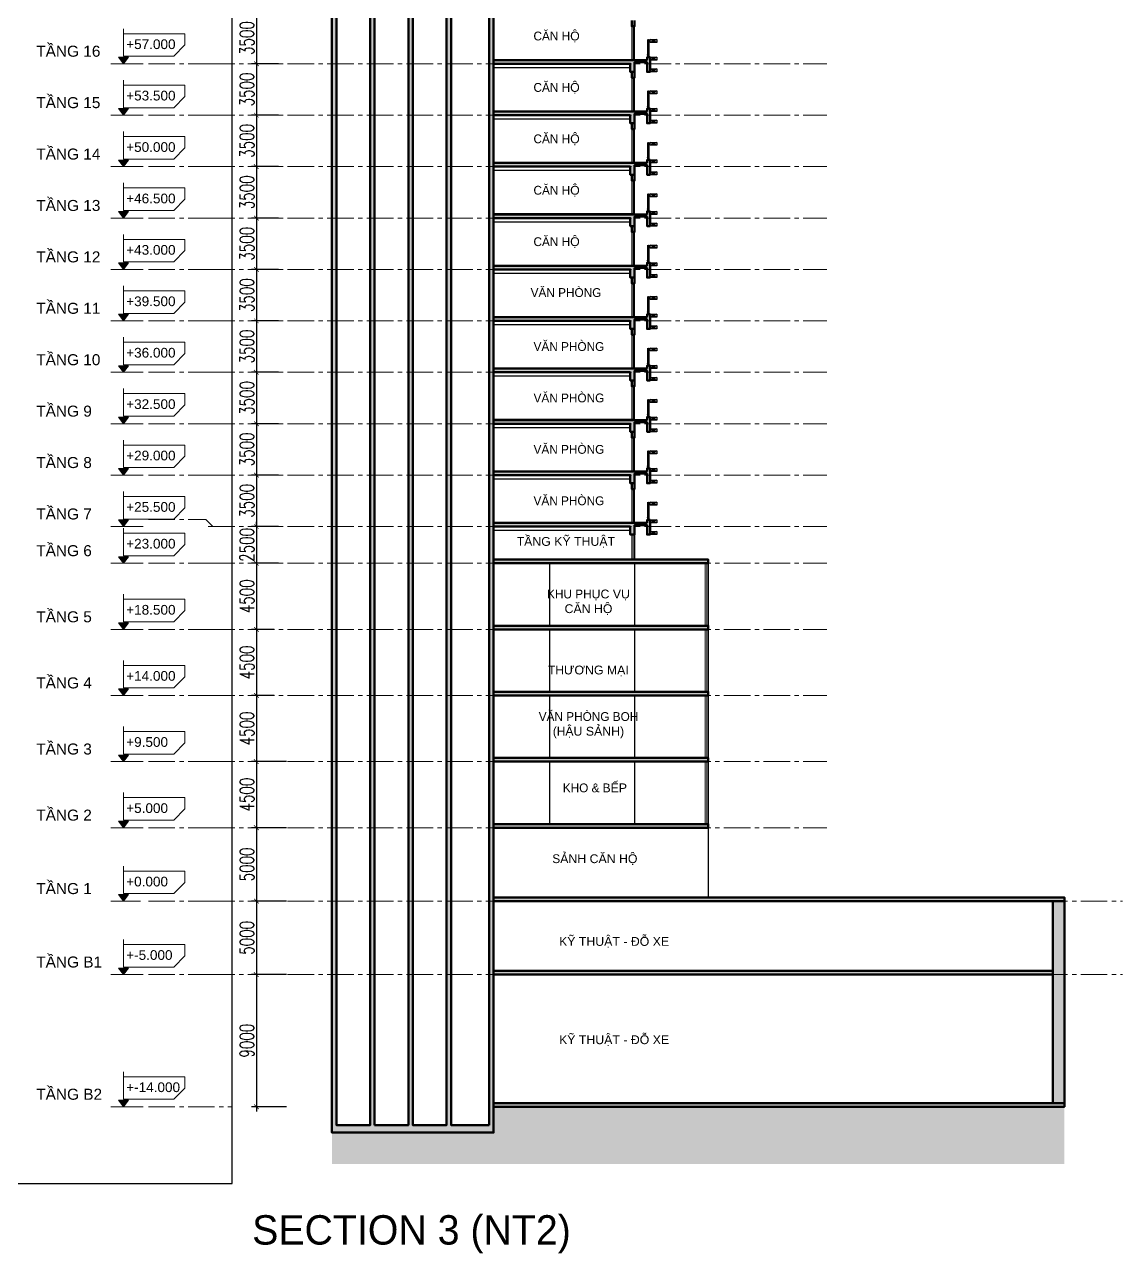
# Model space of a CAD drawing. Header units: millimetres. Extents: x 573003 to 1294762, y -9906 to 413061.
# Drawn here: x 714985 to 789724, y -9505 to 74144 of the extents above; entities that cross this region are included whole.
import ezdxf
from ezdxf.xclip import XClip

# ---------------------------------------------------------------- set-up
doc = ezdxf.new("R2010")
doc.units = ezdxf.units.MM
doc.header["$MEASUREMENT"] = 0
doc.linetypes.add('HIDDEN', pattern=[0.375, 0.25, -0.125])
doc.linetypes.add('IMPORT-CE', pattern=[135, 90, -15, 15, -15])
doc.layers.get('DEFPOINTS').update_dxf_attribs({"color": 5, "lineweight": 0})
for name, color, linetype in [('A-ANNO-DIMS', 50, 'Continuous'), ('A-ANNO-ROOM', 50, 'Continuous'), ('A-ELEV-13FINE', 8, 'Continuous'), ('A-ELEV-15FINE', 1, 'Continuous'), ('A-ELEV-18LIGHT', 135, 'Continuous'), ('A-ELEV-40HEAVY', 90, 'Continuous'), ('A-ELEV-PATT 3', 251, 'Continuous'), ('A-GRID-01$0$A-ANNO-DIMS', 50, 'Continuous'), ('A-WALL-FNSH', 200, 'Continuous'), ('A-WALL-PATT', 251, 'Continuous'), ('HBA-DW-WIN', 1, 'Continuous')]:
    doc.layers.add(name, color=color, linetype=linetype)
for name, color, linetype, lineweight in [('KT-Chu viet', 255, 'Continuous', 20), ('KT-Kich thuoc', 159, 'Continuous', 18), ('KT-Net cot', 2, 'Continuous', 50), ('KT-Net manh', 251, 'Continuous', 13), ('KT-Net thay', 7, 'Continuous', 25), ('KT-Net truc', 18, 'Continuous', 15), ('TEXT', 7, 'Continuous', 20)]:
    doc.layers.add(name, color=color, linetype=linetype, lineweight=lineweight)
doc.styles.add('Arial', font='arial.ttf')
doc.styles.add('DIM', font='vnsimli.shx', dxfattribs={"width": 0.7})
doc.styles.add('font unicode ccu', font='arial.ttf')
doc.styles.add('HBA-Text', font='GOTHIC.TTF')
doc.styles.get("Standard").update_dxf_attribs({"font": 'arial.ttf'})
doc.dimstyles.new('CCU  KT1-320 A1', dxfattribs={"dimscale": 320, "dimtxt": 3, "dimasz": 1, "dimexe": 1, "dimexo": 0, "dimgap": 0.5, "dimtad": 1, "dimdec": 0, "dimdsep": 46, "dimtxsty": 'DIM', "dimblk1": 'ARCHTICK', "dimblk2": 'ARCHTICK', "dimsah": 1, "dimcen": 0, "dimdle": 1, "dimclrd": 256, "dimclre": 256, "dimclrt": 31, "dimadec": 0, "dimazin": 0, "dimtfac": 1, "dimtdec": 0, "dimtix": 1, "dimtmove": 1, "dimatfit": 3, "dimldrblk": 'DOT', "dimfxl": 8, "dimtolj": 1, "dimarcsym": 0})

# ---------------------------------------------------------------- blocks, each defined once
blk = doc.blocks.new('1')
at = {"layer": 'A-GRID-01$0$A-ANNO-DIMS'}
for p, q in [((-85207, -52456), (-84757, -52256)), ((-85207, -52256), (-84757, -52456))]:
    blk.add_line(p, q, dxfattribs=at)
at = {"layer": 'A-GRID-01$0$A-ANNO-DIMS', "elevation": 0}
blk.add_lwpolyline([(-84757, -52256), (-85207, -52256), (-85207, -52456), (-84757, -52456)], close=True, dxfattribs=at)
blk = doc.blocks.new('Floor NT2')
at = {"layer": 'A-WALL-PATT'}
h = blk.add_hatch(color=256, dxfattribs=at)
h.dxf.hatch_style = 1
h.paths.add_polyline_path([(850, 0), (-9605, 0), (-9605, -250), (-300, -250), (-300, -800), (0, -800), (0, -150), (850, -150), (850, -800), (1050, -800), (1050, 200), (850, 200)])
at = {"layer": 'A-ANNO-DIMS', "extrusion": (2.84835e-12, 4.99413e-07, 1), "elevation": 0}
for points in [[(933, 200), (933, 1400)], [(983, 200), (983, 1400)]]:
    blk.add_lwpolyline(points, dxfattribs=at)
at = {"layer": 'A-ANNO-DIMS', "extrusion": (2.84835e-12, 4.99413e-07, 1)}
blk.add_lwpolyline([(865, 200), (1050, 200), (1050, 188), (865, 188)], close=True, dxfattribs=at)
at = {"layer": 'A-ELEV-13FINE', "extrusion": (2.84835e-12, 4.99413e-07, 1)}
for points in [[(-100, 2300), (-100, 50)], [(-9605, 50), (-200, 50)], [(-9605, -500), (-300, -500)]]:
    blk.add_lwpolyline(points, dxfattribs=at)
at = {"layer": 'A-ELEV-15FINE', "linetype": 'Continuous', "extrusion": (2.84835e-12, 4.99413e-07, 1), "elevation": 0}
for points in [[(885, 1102), (888, 1102), (888, 1127), (885, 1127)], [(885, 372), (888, 372), (888, 347), (885, 347)]]:
    blk.add_lwpolyline(points, close=True, dxfattribs=at)
for points in [[(933, 1120), (908, 1120)], [(933, 1110), (908, 1110)], [(933, 365), (908, 365)], [(933, 355), (908, 355)]]:
    blk.add_lwpolyline(points, dxfattribs=at)
at = {"layer": 'A-ELEV-15FINE', "extrusion": (2.84835e-12, 4.99413e-07, 1)}
for points in [[(893, 205), (915, 205), (915, 200), (893, 200)], [(1022, 205), (1001, 205), (1001, 200), (1022, 200)]]:
    blk.add_lwpolyline(points, close=True, dxfattribs=at)
at = {"layer": 'A-ELEV-15FINE', "extrusion": (2.84835e-12, 4.99413e-07, 1), "elevation": 0}
for points in [[(900, 205), (900, 208), (908, 208), (908, 205)], [(1016, 205), (1016, 208), (1007, 208), (1007, 205)]]:
    blk.add_lwpolyline(points, dxfattribs=at)
at = {"layer": 'A-ELEV-15FINE', "linetype": 'HIDDEN', "extrusion": (2.84835e-12, 4.99413e-07, 1), "elevation": 0}
for points in [[(908, 200), (908, 123), (900, 123), (900, 200)], [(1007, 200), (1007, 123), (1016, 123), (1016, 200)]]:
    blk.add_lwpolyline(points, dxfattribs=at)
at = {"layer": 'A-ELEV-18LIGHT', "extrusion": (2.84835e-12, 4.99413e-07, 1), "elevation": 0}
blk.add_lwpolyline([(888, 265), (893, 260), (903, 260), (908, 265), (908, 1395), (903, 1400), (893, 1400), (888, 1395), (888, 265)], dxfattribs=at)
at = {"layer": 'A-ELEV-40HEAVY', "extrusion": (2.84835e-12, 4.99413e-07, 1)}
blk.add_line((850, 200, 0), (1050, 200, 0), dxfattribs=at)
blk.add_lwpolyline([(0, 0), (0, 0)], dxfattribs=at)
at = {"layer": 'A-ELEV-PATT 3', "linetype": 'Continuous', "extrusion": (2.84835e-12, 4.99413e-07, 1)}
for p, q in [((891, 261, 0), (891, 1399, 0)), ((898, 260, 0), (898, 1400, 0)), ((904, 261, 0), (904, 1399, 0))]:
    blk.add_line(p, q, dxfattribs=at)
at = {"layer": 'A-GRID-01$0$A-ANNO-DIMS', "extrusion": (2.84835e-12, 4.99413e-07, 1)}
blk.add_line((933, 1400, 0), (983, 1400, 0), dxfattribs=at)
blk.add_lwpolyline([(1050, 1265), (1050, 1285), (983, 1285), (983, 1265)], close=True, dxfattribs=at)
at = {"layer": 'HBA-DW-WIN', "ltscale": 5, "extrusion": (2.84835e-12, 4.99413e-07, 1)}
blk.add_lwpolyline([(-200, 50), (0, 50), (0, 0), (-200, 0)], close=True, dxfattribs=at)
at = {"layer": 'KT-Net cot', "elevation": 0}
blk.add_lwpolyline([(0, 2700), (0, 2300), (-200, 2300), (-200, 2700)], dxfattribs=at)
at = {"layer": 'KT-Net cot', "extrusion": (-3.37132e-07, 3.60497e-18, 1), "elevation": 1}
blk.add_lwpolyline([(850, 0), (-9605, 0), (-9605, -250), (-300, -250), (-300, -800), (0, -800), (0, -150), (850, -150), (850, -800), (1050, -800), (1050, 200), (850, 200), (850, 0)], dxfattribs=at)
at = {"layer": 'KT-Net manh', "extrusion": (2.84835e-12, 4.99413e-07, 1)}
for p, q in [((-200, 2300, 0), (-200, 0, 0)), ((0, 2300, 0), (0, 0, 0))]:
    blk.add_line(p, q, dxfattribs=at)
at = {"layer": 'A-GRID-01$0$A-ANNO-DIMS', "extrusion": (-2.84835e-12, -4.99413e-07, -1), "zscale": -1.000000000000001, "rotation": 0.0003267797245855174}
for p in [(83706, 53657), (83706, 52457), (83706, 51657)]:
    blk.add_blockref('1', p, dxfattribs=at)
blk = doc.blocks.new('A$C61654A8E')
blk.add_hatch(color=256).paths.add_polyline_path([(-137, 178), (0, 0), (137, 178)])
blk.add_line((-341, 0), (341, 0))
for points in [[(0, 956), (0, 819)], [(-137, 178), (137, 178), (0, 0), (-137, 178)]]:
    blk.add_lwpolyline(points)
blk.add_lwpolyline([(1678, 512), (1678, 819), (0, 819), (0, 205), (1371, 205)], close=True)
blk = doc.blocks.new('coscaodotudong')
at = {"xscale": 0.8324273823791946, "yscale": 0.8324273823791946, "zscale": 0.8324273823791946}
blk.add_blockref('A$C61654A8E', (0, 0), dxfattribs=at)
at = {"layer": 'KT-Chu viet', "style": 'font unicode ccu'}
blk.add_attdef('%%P0.000', (64, 334), '', height=220, dxfattribs=at)
blk = doc.blocks.new('Levels')
at = {"layer": 'KT-Kich thuoc'}
for p, q in [((-9998.9, 57000, 0), (-7793.2, 57000, 0)), ((-9998.9, 53500, 0), (-7793.2, 53500, 0)), ((-9998.9, 50000, 0), (-7793.2, 50000, 0)), ((-9998.9, 46500, 0), (-7793.2, 46500, 0)), ((-9998.9, 43000, 0), (-7793.2, 43000, 0)), ((-9998.9, 39500, 0), (-7793.2, 39500, 0)), ((-9998.9, 36000, 0), (-7793.2, 36000, 0)), ((-9998.9, 32500, 0), (-7793.2, 32500, 0)), ((-9998.9, 29000, 0), (-7793.2, 29000, 0)), ((-9998.9, 25500, 0), (-7793.2, 25500, 0)), ((-9998.9, 23000, 0), (-7793.2, 23000, 0)), ((-9998.9, 18500, 0), (-7793.2, 18500, 0)), ((-9998.9, 14000, 0), (-7793.2, 14000, 0)), ((-9998.9, 9500, 0), (-7793.2, 9500, 0)), ((-9998.9, 5000, 0), (-7793.2, 5000, 0)), ((-9080.7, 0), (-7977.9, 0)), ((-9998.9, -5000), (-7793.2, -5000)), ((-9998.9, -14000), (-7793.2, -14000))]:
    blk.add_line(p, q, dxfattribs=at)
at = {"layer": 'KT-Net truc', "linetype": 'IMPORT-CE', "ltscale": 20, "elevation": 0}
for points in [[(-7437.9, 57000), (6189, 57000)], [(-7437.9, 53500), (6189, 53500)], [(-7437.9, 50000), (6189, 50000)], [(-7437.9, 46500), (6189, 46500)], [(-7437.9, 43000), (6189, 43000)], [(-7437.9, 39500), (6189, 39500)], [(-7437.9, 36000), (6189, 36000)], [(-7437.9, 32500), (6189, 32500)], [(-7437.9, 29000), (6189, 29000)], [(-7437.9, 25969.9), (-3529.9, 25969.9), (-3060, 25500), (6189, 25500)], [(-7437.9, 23000), (6189, 23000)], [(-7437.9, 18500), (6189, 18500)], [(-7437.9, 14000), (6189, 14000)], [(-7437.9, 9500), (6189, 9500)], [(-7437.9, 5000), (6189, 5000)], [(-7437.9, 0), (6189, 0)], [(-7437.9, -5000), (6189, -5000)], [(-7437.9, -14000), (6189, -14000)]]:
    blk.add_lwpolyline(points, dxfattribs=at)
at = {"layer": 'KT-Chu viet', "xscale": 3, "yscale": 3, "zscale": 3}
for p, values in [((-9146.4, 57000, 0), {'%%P0.000': '+57.000'}), ((-9146.4, 53500, 0), {'%%P0.000': '+53.500'}), ((-9146.4, 50000, 0), {'%%P0.000': '+50.000'}), ((-9146.4, 46500, 0), {'%%P0.000': '+46.500'}), ((-9146.4, 43000, 0), {'%%P0.000': '+43.000'}), ((-9146.4, 39500, 0), {'%%P0.000': '+39.500'}), ((-9146.4, 36000, 0), {'%%P0.000': '+36.000'}), ((-9146.4, 32500, 0), {'%%P0.000': '+32.500'}), ((-9146.4, 29000, 0), {'%%P0.000': '+29.000'}), ((-9146.4, 25500, 0), {'%%P0.000': '+25.500'}), ((-9146.4, 23000, 0), {'%%P0.000': '+23.000'}), ((-9146.4, 18500, 0), {'%%P0.000': '+18.500'}), ((-9146.4, 14000, 0), {'%%P0.000': '+14.000'}), ((-9146.4, 9500, 0), {'%%P0.000': '+9.500'}), ((-9146.4, 5000, 0), {'%%P0.000': '+5.000'}), ((-9146.4, 0), {'%%P0.000': '+0.000'}), ((-9146.4, -5000), {'%%P0.000': '+-5.000'}), ((-9146.4, -14000), {'%%P0.000': '+-14.000'})]:
    blk.add_blockref('coscaodotudong', p, dxfattribs=at).add_auto_attribs(values)
at = {"layer": 'KT-Kich thuoc'}
for s, p in [('2', (-15874.1, 5000, 0)), ('1', (-15745.4, 0))]:
    blk.add_text(s, height=0.2, dxfattribs=at).set_placement(p)
at = {"layer": 'TEXT', "char_height": 750, "attachment_point": 1, "style": 'Arial'}
for s, insert, width in [('TẦNG 16', (-15078.7, 58229.8, 0), 4778.435), ('TẦNG 15', (-15078.7, 54729.8, 0), 5036.626), ('TẦNG 14', (-15078.7, 51229.8, 0), 4778.435), ('TẦNG 13', (-15078.7, 47729.8, 0), 4864.501), ('TẦNG 12', (-15078.7, 44229.8, 0), 5079.655), ('TẦNG 11', (-15078.7, 40729.8, 0), 5122.691), ('TẦNG 10', (-15078.7, 37229.8, 0), 5562.932), ('TẦNG 9', (-15078.7, 33729.8, 0), 4132.96), ('TẦNG 8', (-15078.7, 30229.8, 0), 4132.96), ('TẦNG 7', (-15078.7, 26729.8, 0), 4132.96), ('TẦNG 6', (-15078.7, 24229.8, 0), 4132.96), ('TẦNG 5', (-15078.7, 19729.8, 0), 4132.96), ('TẦNG 4', (-15078.7, 15229.8, 0), 4132.96), ('TẦNG 3', (-15078.7, 10729.8, 0), 4132.96), ('TẦNG 2', (-15078.7, 6229.8, 0), 4132.96)]:
    blk.add_mtext(s, dxfattribs=dict(at, insert=insert, width=width))
for s, width, insert in [('TẦNG 1', 4132.96, (-15078.7, 1229.8, -0.1)), ('TẦNG B1', 6337.899, (-15078.7, -3770.2, -0.1)), ('TẦNG B2', 6337.899, (-15078.7, -12770.2, -0.1))]:
    blk.add_mtext_dynamic_manual_height_columns(s, width=width, gutter_width=7254, heights=[1732.6], dxfattribs=dict(at, insert=insert))
blk = doc.blocks.new('_ARCHTICK')
at = {"color": 0, "linetype": 'ByBlock', "const_width": 0.15}
blk.add_lwpolyline([(-0.5, -0.5), (0.5, 0.5)], dxfattribs=at)
blk = doc.blocks.new('*D208')
at = {"layer": 'DEFPOINTS', "color": 0, "transparency": 16777216}
for p in [(732261, 74976, 0), (730764, 71476), (731970, 71476, 0)]:
    blk.add_point(p, dxfattribs=at)
at = {"layer": 'KT-Kich thuoc', "lineweight": -2, "transparency": 16777216}
for p, q in [((730764, 75296), (730764, 71156)), ((732261, 74976), (730444, 74976)), ((731970, 71476), (730444, 71476))]:
    blk.add_line(p, q, dxfattribs=at)
at = {"layer": 'KT-Kich thuoc', "lineweight": -2, "transparency": 16777216, "xscale": 320, "yscale": 320, "zscale": 320}
for p, rotation in [((730764, 74976), 90), ((730764, 71476), 270)]:
    blk.add_blockref('_ARCHTICK', p, dxfattribs=dict(at, rotation=rotation))
at = {"layer": 'KT-Kich thuoc', "color": 31, "transparency": 16777216, "insert": (730124, 73226), "char_height": 960, "attachment_point": 5, "rotation": 90, "style": 'DIM'}
blk.add_mtext('\\A1;3500', dxfattribs=at)
blk = doc.blocks.new('_Dot')
at = {"color": 0, "linetype": 'ByBlock', "lineweight": -2}
blk.add_line((-0.5, 0), (-1, 0), dxfattribs=at)
at = {"color": 0, "linetype": 'ByBlock', "const_width": 0.5}
blk.add_lwpolyline([(-0.25, 0, 1), (0.25, 0, 1)], format="xyb", close=True, dxfattribs=at)
blk = doc.blocks.new('*D223')
at = {"layer": 'DEFPOINTS', "color": 0, "transparency": 16777216}
for p in [(732261, 71476, 0), (730764, 67976), (731970, 67976, 0)]:
    blk.add_point(p, dxfattribs=at)
at = {"layer": 'KT-Kich thuoc', "lineweight": -2, "transparency": 16777216}
for p, q in [((732261, 71476), (730444, 71476)), ((730764, 71796), (730764, 67656)), ((731970, 67976), (730444, 67976))]:
    blk.add_line(p, q, dxfattribs=at)
at = {"layer": 'KT-Kich thuoc', "lineweight": -2, "transparency": 16777216, "xscale": 320, "yscale": 320, "zscale": 320}
for p, rotation in [((730764, 71476), 90), ((730764, 67976), 270)]:
    blk.add_blockref('_ARCHTICK', p, dxfattribs=dict(at, rotation=rotation))
at = {"layer": 'KT-Kich thuoc', "color": 31, "transparency": 16777216, "insert": (730124, 69726), "char_height": 960, "attachment_point": 5, "rotation": 90, "style": 'DIM'}
blk.add_mtext('\\A1;3500', dxfattribs=at)
blk = doc.blocks.new('*D224')
at = {"layer": 'DEFPOINTS', "color": 0, "transparency": 16777216}
for p in [(732261, 67976, 0), (730764, 64476), (731970, 64476, 0)]:
    blk.add_point(p, dxfattribs=at)
at = {"layer": 'KT-Kich thuoc', "lineweight": -2, "transparency": 16777216}
for p, q in [((732261, 67976), (730444, 67976)), ((730764, 68296), (730764, 64156)), ((731970, 64476), (730444, 64476))]:
    blk.add_line(p, q, dxfattribs=at)
at = {"layer": 'KT-Kich thuoc', "lineweight": -2, "transparency": 16777216, "xscale": 320, "yscale": 320, "zscale": 320}
for p, rotation in [((730764, 67976), 90), ((730764, 64476), 270)]:
    blk.add_blockref('_ARCHTICK', p, dxfattribs=dict(at, rotation=rotation))
at = {"layer": 'KT-Kich thuoc', "color": 31, "transparency": 16777216, "insert": (730124, 66226), "char_height": 960, "attachment_point": 5, "rotation": 90, "style": 'DIM'}
blk.add_mtext('\\A1;3500', dxfattribs=at)
blk = doc.blocks.new('*D225')
at = {"layer": 'DEFPOINTS', "color": 0, "transparency": 16777216}
for p in [(732261, 64476, 0), (730764, 60976), (731970, 60976, 0)]:
    blk.add_point(p, dxfattribs=at)
at = {"layer": 'KT-Kich thuoc', "lineweight": -2, "transparency": 16777216}
for p, q in [((732261, 64476), (730444, 64476)), ((730764, 64796), (730764, 60656)), ((731970, 60976), (730444, 60976))]:
    blk.add_line(p, q, dxfattribs=at)
at = {"layer": 'KT-Kich thuoc', "lineweight": -2, "transparency": 16777216, "xscale": 320, "yscale": 320, "zscale": 320}
for p, rotation in [((730764, 64476), 90), ((730764, 60976), 270)]:
    blk.add_blockref('_ARCHTICK', p, dxfattribs=dict(at, rotation=rotation))
at = {"layer": 'KT-Kich thuoc', "color": 31, "transparency": 16777216, "insert": (730124, 62726), "char_height": 960, "attachment_point": 5, "rotation": 90, "style": 'DIM'}
blk.add_mtext('\\A1;3500', dxfattribs=at)
blk = doc.blocks.new('*D226')
at = {"layer": 'DEFPOINTS', "color": 0, "transparency": 16777216}
for p in [(732261, 60976, 0), (730764, 57476), (731970, 57476, 0)]:
    blk.add_point(p, dxfattribs=at)
at = {"layer": 'KT-Kich thuoc', "lineweight": -2, "transparency": 16777216}
for p, q in [((730764, 61296), (730764, 57156)), ((732261, 60976), (730444, 60976)), ((731970, 57476), (730444, 57476))]:
    blk.add_line(p, q, dxfattribs=at)
at = {"layer": 'KT-Kich thuoc', "lineweight": -2, "transparency": 16777216, "xscale": 320, "yscale": 320, "zscale": 320}
for p, rotation in [((730764, 60976), 90), ((730764, 57476), 270)]:
    blk.add_blockref('_ARCHTICK', p, dxfattribs=dict(at, rotation=rotation))
at = {"layer": 'KT-Kich thuoc', "color": 31, "transparency": 16777216, "insert": (730124, 59226), "char_height": 960, "attachment_point": 5, "rotation": 90, "style": 'DIM'}
blk.add_mtext('\\A1;3500', dxfattribs=at)
blk = doc.blocks.new('*D227')
at = {"layer": 'DEFPOINTS', "color": 0, "transparency": 16777216}
for p in [(732261, 57476, 0), (730764, 53976), (731970, 53976, 0)]:
    blk.add_point(p, dxfattribs=at)
at = {"layer": 'KT-Kich thuoc', "lineweight": -2, "transparency": 16777216}
for p, q in [((730764, 57796), (730764, 53656)), ((732261, 57476), (730444, 57476)), ((731970, 53976), (730444, 53976))]:
    blk.add_line(p, q, dxfattribs=at)
at = {"layer": 'KT-Kich thuoc', "lineweight": -2, "transparency": 16777216, "xscale": 320, "yscale": 320, "zscale": 320}
for p, rotation in [((730764, 57476), 90), ((730764, 53976), 270)]:
    blk.add_blockref('_ARCHTICK', p, dxfattribs=dict(at, rotation=rotation))
at = {"layer": 'KT-Kich thuoc', "color": 31, "transparency": 16777216, "insert": (730124, 55726), "char_height": 960, "attachment_point": 5, "rotation": 90, "style": 'DIM'}
blk.add_mtext('\\A1;3500', dxfattribs=at)
blk = doc.blocks.new('*D228')
at = {"layer": 'DEFPOINTS', "color": 0, "transparency": 16777216}
for p in [(732261, 53976, 0), (730764, 50476), (731970, 50476, 0)]:
    blk.add_point(p, dxfattribs=at)
at = {"layer": 'KT-Kich thuoc', "lineweight": -2, "transparency": 16777216}
for p, q in [((732261, 53976), (730444, 53976)), ((730764, 54296), (730764, 50156)), ((731970, 50476), (730444, 50476))]:
    blk.add_line(p, q, dxfattribs=at)
at = {"layer": 'KT-Kich thuoc', "lineweight": -2, "transparency": 16777216, "xscale": 320, "yscale": 320, "zscale": 320}
for p, rotation in [((730764, 53976), 90), ((730764, 50476), 270)]:
    blk.add_blockref('_ARCHTICK', p, dxfattribs=dict(at, rotation=rotation))
at = {"layer": 'KT-Kich thuoc', "color": 31, "transparency": 16777216, "insert": (730124, 52226), "char_height": 960, "attachment_point": 5, "rotation": 90, "style": 'DIM'}
blk.add_mtext('\\A1;3500', dxfattribs=at)
blk = doc.blocks.new('*D229')
at = {"layer": 'DEFPOINTS', "color": 0, "transparency": 16777216}
for p in [(732261, 50476, 0), (730764, 46976), (731970, 46976, 0)]:
    blk.add_point(p, dxfattribs=at)
at = {"layer": 'KT-Kich thuoc', "lineweight": -2, "transparency": 16777216}
for p, q in [((732261, 50476), (730444, 50476)), ((730764, 50796), (730764, 46656)), ((731970, 46976), (730444, 46976))]:
    blk.add_line(p, q, dxfattribs=at)
at = {"layer": 'KT-Kich thuoc', "lineweight": -2, "transparency": 16777216, "xscale": 320, "yscale": 320, "zscale": 320}
for p, rotation in [((730764, 50476), 90), ((730764, 46976), 270)]:
    blk.add_blockref('_ARCHTICK', p, dxfattribs=dict(at, rotation=rotation))
at = {"layer": 'KT-Kich thuoc', "color": 31, "transparency": 16777216, "insert": (730124, 48726), "char_height": 960, "attachment_point": 5, "rotation": 90, "style": 'DIM'}
blk.add_mtext('\\A1;3500', dxfattribs=at)
blk = doc.blocks.new('*D230')
at = {"layer": 'DEFPOINTS', "color": 0, "transparency": 16777216}
for p in [(732261, 46976, 0), (730764, 43476), (731970, 43476, 0)]:
    blk.add_point(p, dxfattribs=at)
at = {"layer": 'KT-Kich thuoc', "lineweight": -2, "transparency": 16777216}
for p, q in [((732261, 46976), (730444, 46976)), ((730764, 47296), (730764, 43156)), ((731970, 43476), (730444, 43476))]:
    blk.add_line(p, q, dxfattribs=at)
at = {"layer": 'KT-Kich thuoc', "lineweight": -2, "transparency": 16777216, "xscale": 320, "yscale": 320, "zscale": 320}
for p, rotation in [((730764, 46976), 90), ((730764, 43476), 270)]:
    blk.add_blockref('_ARCHTICK', p, dxfattribs=dict(at, rotation=rotation))
at = {"layer": 'KT-Kich thuoc', "color": 31, "transparency": 16777216, "insert": (730124, 45226), "char_height": 960, "attachment_point": 5, "rotation": 90, "style": 'DIM'}
blk.add_mtext('\\A1;3500', dxfattribs=at)
blk = doc.blocks.new('*D231')
at = {"layer": 'DEFPOINTS', "color": 0, "transparency": 16777216}
for p in [(732261, 43476, 0), (730764, 39976), (731970, 39976, 0)]:
    blk.add_point(p, dxfattribs=at)
at = {"layer": 'KT-Kich thuoc', "lineweight": -2, "transparency": 16777216}
for p, q in [((730764, 43796), (730764, 39656)), ((732261, 43476), (730444, 43476)), ((731970, 39976), (730444, 39976))]:
    blk.add_line(p, q, dxfattribs=at)
at = {"layer": 'KT-Kich thuoc', "lineweight": -2, "transparency": 16777216, "xscale": 320, "yscale": 320, "zscale": 320}
for p, rotation in [((730764, 43476), 90), ((730764, 39976), 270)]:
    blk.add_blockref('_ARCHTICK', p, dxfattribs=dict(at, rotation=rotation))
at = {"layer": 'KT-Kich thuoc', "color": 31, "transparency": 16777216, "insert": (730124, 41726), "char_height": 960, "attachment_point": 5, "rotation": 90, "style": 'DIM'}
blk.add_mtext('\\A1;3500', dxfattribs=at)
blk = doc.blocks.new('*D221')
at = {"layer": 'DEFPOINTS', "color": 0, "transparency": 16777216}
for p in [(732261, 39976, 0), (730764, 37476), (731970, 37476, 0)]:
    blk.add_point(p, dxfattribs=at)
at = {"layer": 'KT-Kich thuoc', "lineweight": -2, "transparency": 16777216}
for p, q in [((730764, 39976), (730764, 40296)), ((732261, 39976), (730444, 39976)), ((730764, 39976), (730764, 37476)), ((731970, 37476), (730444, 37476)), ((730764, 37476), (730764, 37156))]:
    blk.add_line(p, q, dxfattribs=at)
at = {"layer": 'KT-Kich thuoc', "lineweight": -2, "transparency": 16777216, "xscale": 320, "yscale": 320, "zscale": 320}
for p, rotation in [((730764, 39976), 270), ((730764, 37476), 90)]:
    blk.add_blockref('_ARCHTICK', p, dxfattribs=dict(at, rotation=rotation))
at = {"layer": 'KT-Kich thuoc', "color": 31, "transparency": 16777216, "insert": (730124, 38726), "char_height": 960, "attachment_point": 5, "rotation": 90, "style": 'DIM'}
blk.add_mtext('\\A1;2500', dxfattribs=at)
blk = doc.blocks.new('*D222')
at = {"layer": 'DEFPOINTS', "color": 0, "transparency": 16777216}
for p in [(732261, 37476, 0), (730764, 32976), (731970, 32976, 0)]:
    blk.add_point(p, dxfattribs=at)
at = {"layer": 'KT-Kich thuoc', "lineweight": -2, "transparency": 16777216}
for p, q in [((730764, 37796), (730764, 32656)), ((732261, 37476), (730444, 37476)), ((731970, 32976), (730444, 32976))]:
    blk.add_line(p, q, dxfattribs=at)
at = {"layer": 'KT-Kich thuoc', "lineweight": -2, "transparency": 16777216, "xscale": 320, "yscale": 320, "zscale": 320}
for p, rotation in [((730764, 37476), 90), ((730764, 32976), 270)]:
    blk.add_blockref('_ARCHTICK', p, dxfattribs=dict(at, rotation=rotation))
at = {"layer": 'KT-Kich thuoc', "color": 31, "transparency": 16777216, "insert": (730124, 35226), "char_height": 960, "attachment_point": 5, "rotation": 90, "style": 'DIM'}
blk.add_mtext('\\A1;4500', dxfattribs=at)
blk = doc.blocks.new('*D234')
at = {"layer": 'DEFPOINTS', "color": 0, "transparency": 16777216}
for p in [(731970, 32976), (730764, 28476), (731970, 28476, 0)]:
    blk.add_point(p, dxfattribs=at)
at = {"layer": 'KT-Kich thuoc', "lineweight": -2, "transparency": 16777216}
for p, q in [((731970, 32976), (730444, 32976)), ((730764, 33296), (730764, 28156)), ((731970, 28476), (730444, 28476))]:
    blk.add_line(p, q, dxfattribs=at)
at = {"layer": 'KT-Kich thuoc', "lineweight": -2, "transparency": 16777216, "xscale": 320, "yscale": 320, "zscale": 320}
for p, rotation in [((730764, 32976), 90), ((730764, 28476), 270)]:
    blk.add_blockref('_ARCHTICK', p, dxfattribs=dict(at, rotation=rotation))
at = {"layer": 'KT-Kich thuoc', "color": 31, "transparency": 16777216, "insert": (730124, 30726), "char_height": 960, "attachment_point": 5, "rotation": 90, "style": 'DIM'}
blk.add_mtext('\\A1;4500', dxfattribs=at)
blk = doc.blocks.new('*D235')
at = {"layer": 'DEFPOINTS', "color": 0, "transparency": 16777216}
for p in [(731970, 28476, 0), (730764, 23976), (732825, 23976, 0)]:
    blk.add_point(p, dxfattribs=at)
at = {"layer": 'KT-Kich thuoc', "lineweight": -2, "transparency": 16777216}
for p, q in [((731970, 28476), (730444, 28476)), ((730764, 28796), (730764, 23656)), ((732825, 23976), (730444, 23976))]:
    blk.add_line(p, q, dxfattribs=at)
at = {"layer": 'KT-Kich thuoc', "lineweight": -2, "transparency": 16777216, "xscale": 320, "yscale": 320, "zscale": 320}
for p, rotation in [((730764, 28476), 90), ((730764, 23976), 270)]:
    blk.add_blockref('_ARCHTICK', p, dxfattribs=dict(at, rotation=rotation))
at = {"layer": 'KT-Kich thuoc', "color": 31, "transparency": 16777216, "insert": (730124, 26226), "char_height": 960, "attachment_point": 5, "rotation": 90, "style": 'DIM'}
blk.add_mtext('\\A1;4500', dxfattribs=at)
blk = doc.blocks.new('*D236')
at = {"layer": 'DEFPOINTS', "color": 0, "transparency": 16777216}
for p in [(732825, 23976, 0), (730764, 19476), (732825, 19476, 0)]:
    blk.add_point(p, dxfattribs=at)
at = {"layer": 'KT-Kich thuoc', "lineweight": -2, "transparency": 16777216}
for p, q in [((730764, 24296), (730764, 19156)), ((732825, 23976), (730444, 23976)), ((732825, 19476), (730444, 19476))]:
    blk.add_line(p, q, dxfattribs=at)
at = {"layer": 'KT-Kich thuoc', "lineweight": -2, "transparency": 16777216, "xscale": 320, "yscale": 320, "zscale": 320}
for p, rotation in [((730764, 23976), 90), ((730764, 19476), 270)]:
    blk.add_blockref('_ARCHTICK', p, dxfattribs=dict(at, rotation=rotation))
at = {"layer": 'KT-Kich thuoc', "color": 31, "transparency": 16777216, "insert": (730124, 21726), "char_height": 960, "attachment_point": 5, "rotation": 90, "style": 'DIM'}
blk.add_mtext('\\A1;4500', dxfattribs=at)
blk = doc.blocks.new('*D237')
at = {"layer": 'DEFPOINTS', "color": 0, "transparency": 16777216}
for p in [(732825, 19476, 0), (730764, 14476), (732825, 14476, 0)]:
    blk.add_point(p, dxfattribs=at)
at = {"layer": 'KT-Kich thuoc', "lineweight": -2, "transparency": 16777216}
for p, q in [((732825, 19476), (730444, 19476)), ((730764, 19796), (730764, 14156)), ((732825, 14476), (730444, 14476))]:
    blk.add_line(p, q, dxfattribs=at)
at = {"layer": 'KT-Kich thuoc', "lineweight": -2, "transparency": 16777216, "xscale": 320, "yscale": 320, "zscale": 320}
for p, rotation in [((730764, 19476), 90), ((730764, 14476), 270)]:
    blk.add_blockref('_ARCHTICK', p, dxfattribs=dict(at, rotation=rotation))
at = {"layer": 'KT-Kich thuoc', "color": 31, "transparency": 16777216, "insert": (730124, 16976), "char_height": 960, "attachment_point": 5, "rotation": 90, "style": 'DIM'}
blk.add_mtext('\\A1;5000', dxfattribs=at)
blk = doc.blocks.new('*D238')
at = {"layer": 'DEFPOINTS', "color": 0, "transparency": 16777216}
for p in [(732825, 14476, 0), (730764, 9476), (732825, 9476, 0)]:
    blk.add_point(p, dxfattribs=at)
at = {"layer": 'KT-Kich thuoc', "lineweight": -2, "transparency": 16777216}
for p, q in [((732825, 14476), (730444, 14476)), ((730764, 14796), (730764, 9156)), ((732825, 9476), (730444, 9476))]:
    blk.add_line(p, q, dxfattribs=at)
at = {"layer": 'KT-Kich thuoc', "lineweight": -2, "transparency": 16777216, "xscale": 320, "yscale": 320, "zscale": 320}
for p, rotation in [((730764, 14476), 90), ((730764, 9476), 270)]:
    blk.add_blockref('_ARCHTICK', p, dxfattribs=dict(at, rotation=rotation))
at = {"layer": 'KT-Kich thuoc', "color": 31, "transparency": 16777216, "insert": (730124, 11976), "char_height": 960, "attachment_point": 5, "rotation": 90, "style": 'DIM'}
blk.add_mtext('\\A1;5000', dxfattribs=at)
blk = doc.blocks.new('*D239')
at = {"layer": 'DEFPOINTS', "color": 0, "transparency": 16777216}
for p in [(732825, 9476, 0), (730764, 476), (732825, 476, 0)]:
    blk.add_point(p, dxfattribs=at)
at = {"layer": 'KT-Kich thuoc', "lineweight": -2, "transparency": 16777216}
for p, q in [((732825, 9476), (730444, 9476)), ((730764, 9796), (730764, 156)), ((732825, 476), (730444, 476))]:
    blk.add_line(p, q, dxfattribs=at)
at = {"layer": 'KT-Kich thuoc', "lineweight": -2, "transparency": 16777216, "xscale": 320, "yscale": 320, "zscale": 320}
for p, rotation in [((730764, 9476), 90), ((730764, 476), 270)]:
    blk.add_blockref('_ARCHTICK', p, dxfattribs=dict(at, rotation=rotation))
at = {"layer": 'KT-Kich thuoc', "color": 31, "transparency": 16777216, "insert": (730124, 4976), "char_height": 960, "attachment_point": 5, "rotation": 90, "style": 'DIM'}
blk.add_mtext('\\A1;9000', dxfattribs=at)
blk = doc.blocks.new('A$C52FE36A4')
at = {"layer": 'A-ANNO-ROOM', "ltscale": 800, "extrusion": (2.65424e-07, 1.15182e-05, 1), "insert": (1743, 960, 4), "char_height": 600, "width": 6000, "attachment_point": 2, "text_direction": (1, 0, 0), "style": 'HBA-Text'}
blk.add_mtext('CĂN H{\\fArial|b0|i0|c0|p34;Ộ}', dxfattribs=at)
blk = doc.blocks.new('A$C11826E4A')
at = {"layer": 'A-ANNO-ROOM', "ltscale": 800, "extrusion": (2.65424e-07, 1.15182e-05, 1), "insert": (2692, 1020, 4), "char_height": 600, "width": 6000, "attachment_point": 2, "text_direction": (1, 0, 0), "style": 'HBA-Text'}
blk.add_mtext('VĂN PHÒNG', dxfattribs=at)

msp = doc.modelspace()

# ---------------------------------------------------------------- hatches: boundary and pattern name
at = {"layer": 'A-WALL-PATT', "extrusion": (7.0812e-19, 1.15182e-05, 1)}
h = msp.add_hatch(color=256, dxfattribs=at)
h.dxf.hatch_style = 1
h.paths.add_polyline_path([(736216.4, 151025.6), (746616.4, 151025.6), (746616.4, 148725.6), (736216.4, 148725.6)], flags=16)
h.paths.add_polyline_path([(735913.3, 151225.6), (746911.1, 151225.6), (746911.1, -1274.4), (735913.3, -1274.4)])
h.paths.add_polyline_path([(746616.4, -774.4), (744016.4, -774.4), (744016.4, 148525.6), (746616.4, 148525.6)], flags=16)
h.paths.add_polyline_path([(741416.4, 148525.6), (743716.4, 148525.6), (743716.4, -774.4), (741416.4, -774.4)], flags=16)
h.paths.add_polyline_path([(738816.4, -774.4), (741116.4, -774.4), (741116.4, 148525.6), (738816.4, 148525.6)], flags=16)
h.paths.add_polyline_path([(738516.4, 148525.6), (736216.4, 148525.6), (736216.4, -774.4), (738516.4, -774.4)], flags=16)
h = msp.add_hatch(color=256, dxfattribs=at)
h.dxf.hatch_style = 1
h.paths.add_polyline_path([(746911.1, 37725.6), (761523.8, 37725.6), (761523.8, 37475.6), (746911.1, 37475.6)])
at = {"layer": 'A-WALL-PATT', "extrusion": (7.07273e-19, 1.15182e-05, 1)}
h = msp.add_hatch(color=256, dxfattribs=at)
h.dxf.hatch_style = 1
h.paths.add_polyline_path([(746911.1, 33225.6), (761523.8, 33225.6), (761523.8, 32975.6), (746911.1, 32975.6)])
at = {"layer": 'A-WALL-PATT', "extrusion": (7.0812e-19, 1.15182e-05, 1)}
h = msp.add_hatch(color=256, dxfattribs=at)
h.dxf.hatch_style = 1
h.paths.add_polyline_path([(746911.1, 28725.6), (761523.8, 28725.6), (761523.8, 28475.6), (746911.1, 28475.6)])
at = {"layer": 'A-WALL-PATT', "extrusion": (7.07273e-19, 1.15182e-05, 1)}
h = msp.add_hatch(color=256, dxfattribs=at)
h.dxf.hatch_style = 1
h.paths.add_polyline_path([(746911.1, 24225.6), (761523.8, 24225.6), (761523.8, 23975.6), (746911.1, 23975.6)])
at = {"layer": 'A-WALL-PATT', "extrusion": (7.0812e-19, 1.15182e-05, 1)}
h = msp.add_hatch(color=256, dxfattribs=at)
h.dxf.hatch_style = 1
h.paths.add_polyline_path([(746911.1, 19725.6), (761523.8, 19725.6), (761523.8, 19475.6), (746911.1, 19475.6)])
at = {"layer": 'A-WALL-PATT', "extrusion": (7.07273e-19, 1.15182e-05, 1)}
h = msp.add_hatch(color=256, dxfattribs=at)
h.dxf.hatch_style = 1
h.paths.add_polyline_path([(746911.1, 14725.6), (785776.3, 14725.6), (785776.3, 14475.6), (746911.1, 14475.6)])
at = {"layer": 'A-WALL-PATT', "extrusion": (7.0812e-19, 1.15182e-05, 1)}
h = msp.add_hatch(color=256, dxfattribs=at)
h.dxf.hatch_style = 1
h.paths.add_polyline_path([(785776.3, 14475.6), (785776.3, 725.6), (784976.3, 725.6), (784976.3, 14475.6)])
h = msp.add_hatch(color=256, dxfattribs=at)
h.dxf.hatch_style = 1
h.paths.add_polyline_path([(746911.1, 9725.6), (784976.3, 9725.6), (784976.3, 9475.6), (746911.1, 9475.6)])
at = {"layer": 'A-WALL-PATT', "extrusion": (7.07273e-19, 1.15182e-05, 1)}
h = msp.add_hatch(dxfattribs=at)
h.set_pattern_fill('EARTH', color=256, scale=100, angle=-10.978553)
h.set_pattern_definition([(45, (702252, -124928.95), (-1e-11, 898.0256), [635, -635]), (45, (702083.6, -124760.6), (-1e-11, 898.0256), [635, -635]), (45, (701915.2, -124592.2), (-1e-11, 898.0256), [635, -635]), (135, (701915.2, -124479.94), (-898.0256, -1e-11), [635, -635]), (135, (702083.6, -124311.56), (-898.0256, -1e-11), [635, -635]), (135, (702252, -124143.2), (-898.0256, -1e-11), [635, -635])])
h.paths.add_polyline_path([(735913.3, -1274.4), (735913.3, -3424.4), (748911.1, -3424.4), (785776.3, -3424.4), (785776.3, 475.6), (746911.1, 475.6), (746911.1, -1274.4)])
h = msp.add_hatch(color=256, dxfattribs=at)
h.dxf.hatch_style = 1
h.paths.add_polyline_path([(746911.1, 725.6), (785776.3, 725.6), (785776.3, 475.6), (746911.1, 475.6)])

# ---------------------------------------------------------------- linework, layer by layer
at = {"layer": 'A-ELEV-13FINE', "ltscale": 1500, "extrusion": (2.84835e-12, 1.20176e-05, 1)}
msp.add_line((747116.4, 43225.7, -0.5), (756216.4, 43225.6, -0.5), dxfattribs=at)
at = {"layer": 'A-WALL-PATT', "extrusion": (7.0812e-19, 1.15182e-05, 1)}
for p, q in [((746911.1, 37725.6, -0.3), (761523.8, 37725.6, -0.2)), ((746911.1, 33225.6, -0.3), (761523.8, 33225.6, -0.2)), ((746911.1, 28725.6, -0.2), (761523.8, 28725.6, -0.1)), ((746911.1, 24225.6, -0.2), (761523.8, 24225.6, -0.1)), ((746911.1, 19725.6, -0.1), (761523.8, 19725.6, 0)), ((746911.1, 14725.6, -0.1), (761523.8, 14725.6, 0)), ((746911.1, 9725.6, 0), (761523.8, 9725.6, 0.1))]:
    msp.add_line(p, q, dxfattribs=at)
at = {"layer": 'KT-Net cot', "extrusion": (-3.37132e-07, 1.15182e-05, 1)}
for points, elevation in [([(735913.3, 151225.6), (746911.1, 151225.6), (746911.1, -1274.4), (735913.3, -1274.4)], -0.2), ([(738516.4, 148525.6), (736216.4, 148525.6), (736216.4, -774.4), (738516.4, -774.4)], -0.2), ([(738816.4, -774.4), (741116.4, -774.4), (741116.4, 148525.6), (738816.4, 148525.6)], -0.3), ([(741416.4, 148525.6), (743716.4, 148525.6), (743716.4, -774.4), (741416.4, -774.4)], -0.3), ([(746616.4, -774.4), (744016.4, -774.4), (744016.4, 148525.6), (746616.4, 148525.6)], -0.1)]:
    msp.add_lwpolyline(points, close=True, dxfattribs=dict(at, elevation=elevation))
at = {"layer": 'KT-Net cot', "extrusion": (7.0812e-19, 1.15182e-05, 1), "elevation": 0}
for points in [[(746911.1, 37725.6), (761523.8, 37725.6), (761523.8, 37475.6), (746911.1, 37475.6)], [(746911.1, 33225.6), (761523.8, 33225.6), (761523.8, 32975.6), (746911.1, 32975.6)], [(746911.1, 28725.6), (761523.8, 28725.6), (761523.8, 28475.6), (746911.1, 28475.6)], [(746911.1, 24225.6), (761523.8, 24225.6), (761523.8, 23975.6), (746911.1, 23975.6)], [(746911.1, 19725.6), (761523.8, 19725.6), (761523.8, 19475.6), (746911.1, 19475.6)], [(746911.1, 14725.6), (785776.3, 14725.6), (785776.3, 14475.6), (746911.1, 14475.6)], [(785776.3, 14475.6), (785776.3, 725.6), (784976.3, 725.6), (784976.3, 14475.6)], [(746911.1, 9725.6), (784976.3, 9725.6), (784976.3, 9475.6), (746911.1, 9475.6)], [(746911.1, 725.6), (785776.3, 725.6), (785776.3, 475.6), (746911.1, 475.6)]]:
    msp.add_lwpolyline(points, close=True, dxfattribs=at)
at = {"layer": 'KT-Net manh', "extrusion": (7.0812e-19, 1.15182e-05, 1)}
for p, q in [((756316.4, 39425.6, 0.2), (756316.4, 37725.6, -0.4)), ((756416.4, 39425.6, 0.2), (756416.4, 37725.6, -0.4)), ((761323.8, 37475.6, -0.4), (761323.8, 33225.6, -0.3)), ((761423.8, 37475.6, -0.4), (761423.8, 33225.6, -0.3)), ((761323.8, 32975.6, -0.3), (761323.8, 28725.6, -0.3)), ((761423.8, 32975.6, -0.3), (761423.8, 28725.6, -0.3)), ((761323.8, 28475.6, -0.3), (761323.8, 24225.6, -0.2)), ((761423.8, 28475.6, -0.3), (761423.8, 24225.6, -0.2)), ((761323.8, 23975.6, -0.2), (761323.8, 19725.6, -0.2)), ((761423.8, 23975.6, -0.2), (761423.8, 19725.6, -0.2))]:
    msp.add_line(p, q, dxfattribs=at)
at = {"layer": 'KT-Net thay', "extrusion": (7.0812e-19, 1.15182e-05, 1)}
for p, q in [((756516.4, 39425.6, 0.2), (756516.4, 37725.6, -0.4)), ((750709.8, 37475.6, -0.4), (750709.8, 33225.6, -0.3)), ((756507.7, 37475.6, -0.6), (756507.7, 33225.6, -0.3)), ((761523.8, 37475.6, -0.4), (761523.8, 33225.6, -0.3)), ((750709.8, 32975.6, -0.3), (750709.8, 28725.6, -0.3)), ((756507.7, 32975.6, -0.5), (756507.7, 28725.6, -0.3)), ((761523.8, 32975.6, -0.3), (761523.8, 28725.6, -0.3)), ((750709.8, 28475.6, -0.2), (750709.8, 24225.6, -0.1)), ((756507.7, 28475.6, -0.4), (756507.7, 24225.6, -0.1)), ((761523.8, 28475.6, -0.3), (761523.8, 24225.6, -0.2)), ((750709.8, 23975.6, 0), (750709.8, 19725.6, 0)), ((756507.7, 23975.6, -0.2), (756507.7, 19725.6, 0)), ((761523.8, 23975.6, -0.2), (761523.8, 19725.6, -0.2)), ((761523.8, 19475.6, -0.2), (761523.8, 14725.6, 0))]:
    msp.add_line(p, q, dxfattribs=at)
at = {"layer": 'KT-Net truc', "linetype": 'IMPORT-CE', "ltscale": 20}
for p, q in [((727493.5, 71475.6, 0), (769597.7, 71475.6, 0)), ((727493.5, 67975.6, 0), (769597.7, 67975.6, 0)), ((727493.5, 64475.6, 0), (769597.7, 64475.6, 0)), ((727493.5, 60975.6, 0), (769597.7, 60975.6, 0)), ((727493.5, 57475.6, 0), (769597.7, 57475.6, 0)), ((727493.5, 53975.6, 0), (769597.7, 53975.6, 0)), ((727493.5, 50475.6, 0), (769597.7, 50475.6, 0)), ((727493.5, 46975.6, 0), (769597.7, 46975.6, 0)), ((727493.5, 43475.6, 0), (769597.7, 43475.6, 0)), ((727493.5, 39975.6, 0), (769597.7, 39975.6, 0)), ((727493.5, 37475.6, 0), (769597.7, 37475.6, 0)), ((727493.5, 32975.6, 0), (769597.7, 32975.6, 0)), ((727493.5, 28475.6, 0), (769597.7, 28475.6, 0)), ((727493.5, 23975.6, 0), (769597.7, 23975.6, 0)), ((727493.5, 19475.6, 0), (769597.7, 19475.6, 0)), ((727493.5, 14475.6, 0), (789723.8, 14475.6, 0)), ((727493.5, 9475.6, 0), (789723.8, 9475.6, 0))]:
    msp.add_line(p, q, dxfattribs=at)

# ---------------------------------------------------------------- block references
at = {"layer": 'A-ANNO-ROOM'}
for name, p in [('A$C52FE36A4', (749461.5, 72705.4)), ('A$C52FE36A4', (749461.5, 69205.4)), ('A$C52FE36A4', (749461.5, 65705.4)), ('A$C52FE36A4', (749461.5, 62205.4)), ('A$C52FE36A4', (749461.5, 58705.4)), ('A$C11826E4A', (749350.8, 51507.8)), ('A$C11826E4A', (749350.8, 48007.8)), ('A$C11826E4A', (749350.8, 44507.8)), ('A$C11826E4A', (749350.8, 41007.8))]:
    msp.add_blockref(name, p, dxfattribs=at)
at = {"layer": 'A-WALL-FNSH', "extrusion": (7.0812e-19, 1.15182e-05, 1)}
for p in [(756516.4, 71725.6, 1), (756516.4, 68225.6, 0.9), (756516.4, 64725.6, 0.8), (756516.4, 61225.6, 0.7), (756516.4, 57725.6, 0.6), (756516.4, 54225.6, 0.5), (756516.4, 50725.6, 0.3), (756516.4, 47225.6, 0.2), (756516.4, 43725.6, 0.1), (756516.4, 40225.6, 0)]:
    msp.add_blockref('Floor NT2', p, dxfattribs=at)
at = {"layer": 'A-WALL-PATT'}
ref = msp.add_blockref('Levels', (730859.2, 14475.6, 0), dxfattribs=at)
XClip(ref).set_block_clipping_path([(-19282.2316047037, -19213.4142947759), (-1742.8393161013, 140216.6709211473)])

# ---------------------------------------------------------------- texts
at = {"layer": 'A-ANNO-ROOM', "ltscale": 800, "extrusion": (2.65424e-07, 1.15182e-05, 1), "char_height": 600, "attachment_point": 2, "text_direction": (1, 0, 0), "style": 'HBA-Text'}
for s, insert, width in [('VĂN PHÒNG', (751843.5, 56201.6, 3.6), 6000), ('T{\\fArial|b0|i0|c0|p34;ẦNG KỸ THUẬT}', (751843.5, 39262.5, 3.7), 7272.74), ('KHU PH{\\fArial|b0|i0|c0|p34;ỤC VỤ CĂN HỘ}', (753376.3, 35683.1, 3.8), 6000), ('TH{\\fArial|b0|i0|c0|p34;ƯƠNG MẠI}', (753376.3, 30508.6, 3.8), 6000), ('VĂN PHÒNG BOH (H{\\fArial|b0|i0|c0|p34;ẬU SẢNH)}', (753376.3, 27341, 3.9), 8794.983), ('KHO & B{\\fArial|b0|i0|c0|p34;ẾP}', (753811.6, 22484.6, 3.9), 6000), ('S{\\fArial|b0|i0|c0|p34;ẢNH CĂN HỘ}', (753811.6, 17664.2, 4), 6000), ('K{\\fArial|b0|i0|c0|p34;Ỹ THUẬT - ĐỖ XE}', (755128.5, 12032.7, 4), 13407.117), ('K{\\fArial|b0|i0|c0|p34;Ỹ THUẬT - ĐỖ XE}', (755128.5, 5340.8, 4), 13407.117)]:
    msp.add_mtext(s, dxfattribs=dict(at, insert=insert, width=width))
at = {"layer": 'DEFPOINTS', "ltscale": 800, "extrusion": (2.65424e-07, 1.15182e-05, 1), "insert": (741324.9, -6903.6, 0.1), "char_height": 2000, "width": 14952042.736, "attachment_point": 2, "text_direction": (1, 0, 0), "style": 'HBA-Text'}
msp.add_mtext('\\A1;SECTION 3 (NT2)', dxfattribs=at)

# ---------------------------------------------------------------- dimensions: what is measured, and where the dimension line sits
at = {"layer": 'KT-Kich thuoc'}
for base, p1, p2, picture, middle in [((730764.5, 71475.6), (732261.2, 74975.6, 0), (731970.1, 71475.6, 0), '*D208', (730124.5, 73225.6)), ((730764.5, 67975.6), (732261.2, 71475.6, 0), (731970.1, 67975.6, 0), '*D223', (730124.5, 69725.6)), ((730764.5, 64475.6), (732261.2, 67975.6, 0), (731970.1, 64475.6, 0), '*D224', (730124.5, 66225.6)), ((730764.5, 60975.6), (732261.2, 64475.6, 0), (731970.1, 60975.6, 0), '*D225', (730124.5, 62725.6)), ((730764.5, 57475.6), (732261.2, 60975.6, 0), (731970.1, 57475.6, 0), '*D226', (730124.5, 59225.6)), ((730764.5, 53975.6), (732261.2, 57475.6, 0), (731970.1, 53975.6, 0), '*D227', (730124.5, 55725.6)), ((730764.5, 50475.6), (732261.2, 53975.6, 0), (731970.1, 50475.6, 0), '*D228', (730124.5, 52225.6)), ((730764.5, 46975.6), (732261.2, 50475.6, 0), (731970.1, 46975.6, 0), '*D229', (730124.5, 48725.6)), ((730764.5, 43475.6), (732261.2, 46975.6, 0), (731970.1, 43475.6, 0), '*D230', (730124.5, 45225.6)), ((730764.5, 39975.6), (732261.2, 43475.6, 0), (731970.1, 39975.6, 0), '*D231', (730124.5, 41725.6)), ((730764.5, 37475.6), (732261.2, 39975.6, 0), (731970.1, 37475.6, 0), '*D221', (730124.5, 38725.6)), ((730764.5, 32975.6), (732261.2, 37475.6, 0), (731970.1, 32975.6, 0), '*D222', (730124.5, 35225.6)), ((730764.5, 28475.6), (731970.1, 32975.6), (731970.1, 28475.6, 0), '*D234', (730124.5, 30725.6)), ((730764.5, 23975.6), (731970.1, 28475.6, 0), (732824.9, 23975.6, 0), '*D235', (730124.5, 26225.6)), ((730764.5, 19475.6), (732824.9, 23975.6, 0), (732824.9, 19475.6, 0), '*D236', (730124.5, 21725.6)), ((730764.5, 14475.6), (732824.9, 19475.6, 0), (732824.9, 14475.6, 0), '*D237', (730124.5, 16975.6)), ((730764.5, 9475.6), (732824.9, 14475.6, 0), (732824.9, 9475.6, 0), '*D238', (730124.5, 11975.6)), ((730764.5, 475.6), (732824.9, 9475.6, 0), (732824.9, 475.6, 0), '*D239', (730124.5, 4975.6))]:
    dim = msp.add_linear_dim(base=base, p1=p1, p2=p2, angle=90, dimstyle='CCU  KT1-320 A1', dxfattribs=at)
    dim.commit()
    dim.dimension.update_dxf_attribs({"geometry": picture, "text_midpoint": middle})

doc.saveas('drawing.dxf')
